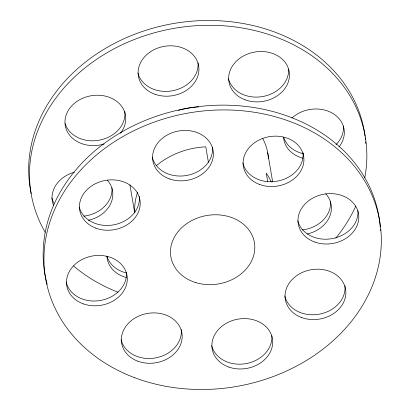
<?xml version="1.0" encoding="UTF-8"?>
<svg xmlns="http://www.w3.org/2000/svg" width="410" height="410" viewBox="0 0 410 410"><rect width="100%" height="100%" fill="white"/><g stroke="black" fill="none" stroke-linecap="round" stroke-linejoin="round"><path stroke-width="0.61" d="M267.745 181.85L266.249 173.117A70.617 57.846 -9.7 0 1 271.297 182.04M208.439 162.442L205.774 146.841A70.617 57.846 -9.7 0 0 156.312 165.773M129.934 184.93L134.731 213M267.699 152.71L272.676 181.978M47.191 284.386A169.479 138.826 -9.7 0 1 188.128 108.132A169.479 138.826 -9.7 0 1 380.183 226.95M380.331 229.282A169.479 138.826 -9.7 0 1 380.398 230.522M302.995 152.73A30.55 25.025 -9.7 0 1 276.858 181.23A30.55 25.025 -9.7 0 1 242.833 162.919M357.909 210.643A30.55 25.025 -9.7 0 1 331.716 238.697A30.55 25.025 -9.7 0 1 297.803 220.8M344.933 285.77A30.55 25.025 -9.7 0 1 318.795 314.27A30.55 25.025 -9.7 0 1 284.771 295.953M271.82 335.621A30.55 25.025 -9.7 0 1 245.626 363.675A30.55 25.025 -9.7 0 1 211.714 345.779M181.246 329.476A30.55 25.025 -9.7 0 1 155.108 357.976A30.55 25.025 -9.7 0 1 121.083 339.659M126.418 272.45A30.55 25.025 -9.7 0 1 99.886 300.566A30.55 25.025 -9.7 0 1 66.179 282.065M139.308 196.436A30.55 25.025 -9.7 0 1 113.478 224.885A30.55 25.025 -9.7 0 1 79.268 207.127M212.508 147.477A30.55 25.025 -9.7 0 1 185.976 175.588A30.55 25.025 -9.7 0 1 152.269 157.086M134.864 212.641A70.617 57.846 -9.7 0 1 137.54 192.408M288.609 69.121A30.55 25.025 -9.7 0 1 262.082 96.642A30.55 25.025 -9.7 0 1 228.488 78.781M343.442 126.003A30.55 25.025 -9.7 0 1 335.954 144.704M303.303 153.719A30.55 25.025 -9.7 0 1 283.648 137.242M291.91 118.039A30.55 25.025 -9.7 0 1 333.017 113.549A30.55 25.025 -9.7 0 1 339.075 146.913M302.944 158.224A30.55 25.025 -9.7 0 1 283.582 137.55M330.465 201.131A30.55 25.025 -9.7 0 1 302.144 229.933M325.755 193.781A30.55 25.025 -9.7 0 1 307.31 233.987M126.008 272.84A30.55 25.025 -9.7 0 1 107.025 256.522M126.3 277.493A30.55 25.025 -9.7 0 1 106.923 256.24M111.95 187.811A30.55 25.025 -9.7 0 1 83.671 216.162M54.017 203.278A30.55 25.025 -9.7 0 1 51.844 197.968M107.384 180.241A30.55 25.025 -9.7 0 1 88.375 220.308M53.551 205.441A30.55 25.025 -9.7 0 1 74.353 172.185M124.778 111.284A30.55 25.025 -9.7 0 1 99.943 140.066A30.55 25.025 -9.7 0 1 65.087 123.487M104.119 144.002A30.55 25.025 -9.7 0 1 64.954 121.939A30.55 25.025 -9.7 0 1 104.463 95.919A30.55 25.025 -9.7 0 1 120.422 133.27M198.04 62.838A30.55 25.025 -9.7 0 1 171.846 90.892A30.55 25.025 -9.7 0 1 137.934 72.995M178.396 110.398A70.617 57.846 -9.7 0 1 198.63 106.933M262.754 138.575A70.617 57.846 -9.7 0 1 268.391 158.619M365.3 137.975A169.479 138.826 -9.7 0 1 365.5 139.83M365.664 141.691A169.479 138.826 -9.7 0 1 365.802 143.551M31.232 193.638A169.479 138.826 -9.7 0 1 173.696 23.488A169.479 138.826 -9.7 0 1 365.074 136.125M45.187 232.27A169.479 138.826 -9.7 0 1 174.87 28.218A169.479 138.826 -9.7 0 1 364.767 177.781M355.793 206.076A169.479 138.826 -9.7 0 1 335.816 238.118M117.977 292.207A169.479 138.826 -9.7 0 1 73.651 266.034M195.616 282.557A42.368 34.706 -9.7 0 0 254.569 243.642A42.368 34.706 -9.7 0 0 187.744 222.948A42.368 34.706 -9.7 0 0 195.616 282.557M134.875 377.779A169.479 138.826 -9.7 0 0 381.162 234.223A169.479 138.826 -9.7 0 0 121.893 137.145A169.479 138.826 -9.7 0 0 134.875 377.779M259.499 184.428A30.55 25.025 -9.7 0 0 303.897 158.552A30.55 25.025 -9.7 0 0 257.157 141.05A30.55 25.025 -9.7 0 0 259.499 184.428M315.003 242.125A30.55 25.025 -9.7 0 0 358.729 215.434A30.55 25.025 -9.7 0 0 311.436 198.87A30.55 25.025 -9.7 0 0 315.003 242.125M301.437 317.468A30.55 25.025 -9.7 0 0 345.835 291.587A30.55 25.025 -9.7 0 0 299.1 274.09A30.55 25.025 -9.7 0 0 301.437 317.468M228.913 367.104A30.55 25.025 -9.7 0 0 272.635 340.408A30.55 25.025 -9.7 0 0 225.346 323.849A30.55 25.025 -9.7 0 0 228.913 367.104M137.75 361.174A30.55 25.025 -9.7 0 0 182.148 335.293A30.55 25.025 -9.7 0 0 135.408 317.796A30.55 25.025 -9.7 0 0 137.75 361.174M83.512 303.938A30.55 25.025 -9.7 0 0 127.233 277.242A30.55 25.025 -9.7 0 0 79.945 260.683A30.55 25.025 -9.7 0 0 83.512 303.938M95.812 228.134A30.55 25.025 -9.7 0 0 140.205 202.258A30.55 25.025 -9.7 0 0 93.47 184.756A30.55 25.025 -9.7 0 0 95.812 228.134M169.602 178.96A30.55 25.025 -9.7 0 0 213.328 152.264A30.55 25.025 -9.7 0 0 166.035 135.705A30.55 25.025 -9.7 0 0 169.602 178.96M245.031 99.789A30.55 25.025 -9.7 0 0 289.429 73.913A30.55 25.025 -9.7 0 0 242.689 56.411A30.55 25.025 -9.7 0 0 245.031 99.789M155.134 94.32A30.55 25.025 -9.7 0 0 198.86 67.624A30.55 25.025 -9.7 0 0 151.567 51.065A30.55 25.025 -9.7 0 0 155.134 94.32"/></g></svg>
